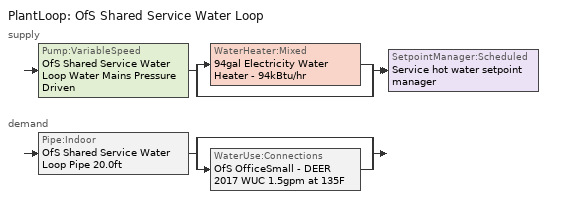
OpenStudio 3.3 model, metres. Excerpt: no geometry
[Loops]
PlantLoop 'OfS Shared Service Water Loop'
 supply: Pump:VariableSpeed 'OfS Shared Service Water Loop Water Mains Pressure Driven' > split
  | WaterHeater:Mixed '94gal Electricity Water Heater - 94kBtu/hr'
  | bypass
  join > SetpointManager:Scheduled 'Service hot water setpoint manager'
 demand: Pipe:Indoor 'OfS Shared Service Water Loop Pipe 20.0ft' > split
  | bypass
  | WaterUse:Connections 'OfS OfficeSmall - DEER 2017 WUC 1.5gpm at 135F'
[Construction]
Uninsulated copper pipe 0.75in type L: Copper pipe 0.75in type L
[Material]
Copper pipe 0.75in type L: Roughness=Smooth; Thickness {m}=0.001143; Conductivity {W/m-K}=386; Density {kg/m3}=8906.27; Specific Heat {J/kg-K}=385.1856; Thermal Absorptance=0.9; Solar Absorptance=0.7; Visible Absorptance=0.7
[Sizing:Zone] Zone Cooling Design Supply Air Temperature Input Method=SupplyAirTemperature; Zone Cooling Design Supply Air Temperature {C}=12.7778; Zone Cooling Design Supply Air Temperature Difference {deltaC}=11.11; Zone Heating Design Supply Air Temperature Input Method=SupplyAirTemperature; Zone Heating Design Supply Air Temperature {C}=40; Zone Heating Design Supply Air Temperature Difference {deltaC}=11.11; Zone Cooling Design Supply Air Humidity Ratio {kg-H2O/kg-air}=0.0085; Zone Heating Design Supply Air Humidity Ratio {kg-H2O/kg-air}=0.008; Cooling Design Air Flow Method=DesignDay; Heating Design Air Flow Method=DesignDay; Account for Dedicated Outdoor Air System=No; Dedicated Outdoor Air System Control Strategy=NeutralSupplyAir; Dedicated Outdoor Air Low Setpoint Temperature for Design {C}=autosize; Dedicated Outdoor Air High Setpoint Temperature for Design {C}=autosize
Zone OfS Hall A end_a - Story Ground; Zone OfS Hall B end_a - Story Ground; Zone OfS Hall C end_a - Story Ground; Zone OfS Hall A  - Story Ground; Zone OfS Hall B  - Story Ground; Zone OfS Hall C  - Story Ground; Zone OfS OfficeSmall A  - Story Ground; Zone OfS OfficeSmall B  - Story Ground; Zone OfS OfficeSmall C  - Story Ground; Zone OfS OfficeSmall A end_b - Story Ground; Zone OfS OfficeSmall B end_b - Story Ground; Zone OfS OfficeSmall C end_b - Story Ground; Zone OfS OfficeSmall A end_a - Story Top; Zone OfS OfficeSmall B end_a - Story Top; Zone OfS OfficeSmall C end_a - Story Top; Zone OfS OfficeSmall A  - Story Top; Zone OfS OfficeSmall B  - Story Top; Zone OfS OfficeSmall C  - Story Top; Zone OfS OfficeSmall A end_b - Story Top; Zone OfS OfficeSmall B end_b - Story Top; Zone OfS OfficeSmall C end_b - Story Top
[Zone equipment]
Zone OfS Hall A end_a - Story Ground: Zone OfS Hall A end_a - Story Ground VRF Terminal Unit
Zone OfS Hall B end_a - Story Ground: Zone OfS Hall B end_a - Story Ground VRF Terminal Unit
Zone OfS Hall C end_a - Story Ground: Zone OfS Hall C end_a - Story Ground VRF Terminal Unit
Zone OfS Hall A  - Story Ground: Zone OfS Hall A  - Story Ground VRF Terminal Unit
Zone OfS Hall B  - Story Ground: Zone OfS Hall B  - Story Ground VRF Terminal Unit
Zone OfS Hall C  - Story Ground: Zone OfS Hall C  - Story Ground VRF Terminal Unit
Zone OfS OfficeSmall A  - Story Ground: Zone OfS OfficeSmall A  - Story Ground VRF Terminal Unit
Zone OfS OfficeSmall B  - Story Ground: Zone OfS OfficeSmall B  - Story Ground VRF Terminal Unit
Zone OfS OfficeSmall C  - Story Ground: Zone OfS OfficeSmall C  - Story Ground VRF Terminal Unit
Zone OfS OfficeSmall A end_b - Story Ground: Zone OfS OfficeSmall A end_b - Story Ground VRF Terminal Unit
Zone OfS OfficeSmall B end_b - Story Ground: Zone OfS OfficeSmall B end_b - Story Ground VRF Terminal Unit
Zone OfS OfficeSmall C end_b - Story Ground: Zone OfS OfficeSmall C end_b - Story Ground VRF Terminal Unit
Zone OfS OfficeSmall A end_a - Story Top: Zone OfS OfficeSmall A end_a - Story Top VRF Terminal Unit
Zone OfS OfficeSmall B end_a - Story Top: Zone OfS OfficeSmall B end_a - Story Top VRF Terminal Unit
Zone OfS OfficeSmall C end_a - Story Top: Zone OfS OfficeSmall C end_a - Story Top VRF Terminal Unit
Zone OfS OfficeSmall A  - Story Top: Zone OfS OfficeSmall A  - Story Top VRF Terminal Unit
Zone OfS OfficeSmall B  - Story Top: Zone OfS OfficeSmall B  - Story Top VRF Terminal Unit
Zone OfS OfficeSmall C  - Story Top: Zone OfS OfficeSmall C  - Story Top VRF Terminal Unit
Zone OfS OfficeSmall A end_b - Story Top: Zone OfS OfficeSmall A end_b - Story Top VRF Terminal Unit
Zone OfS OfficeSmall B end_b - Story Top: Zone OfS OfficeSmall B end_b - Story Top VRF Terminal Unit
Zone OfS OfficeSmall C end_b - Story Top: Zone OfS OfficeSmall C end_b - Story Top VRF Terminal Unit
[WaterUse:Connections]
OfS OfficeSmall - DEER 2017 WUC 1.5gpm at 135F: Drain Water Heat Exchanger Type=None; Drain Water Heat Exchanger Destination=Plant; Water Use Equipment Name 1=OfS OfficeSmall - DEER 2017 Service Water Use 1.5gpm at 135F
[WaterUse:Equipment:Definition]
OfS OfficeSmall - DEER 2017 Service Water Use Def 1.5gpm: Peak Flow Rate {m3/s}=9.46077e-05; Target Temperature Schedule=Mixed Water At Faucet Temp - 135F; Sensible Fraction Schedule=Fraction Sensible - 0.2; Latent Fraction Schedule=Fraction Latent - 0.05
[WaterUse:Equipment]
OfS OfficeSmall - DEER 2017 Service Water Use 1.5gpm at 135F: Water Use Equipment Definition=OfS OfficeSmall - DEER 2017 Service Water Use Def 1.5gpm; Flow Rate Fraction Schedule=D_OfS_All_DHW_DHW_Yr
[PlantLoop]
OfS Shared Service Water Loop: Glycol Concentration=0; Maximum Loop Temperature {C}=60; Minimum Loop Temperature {C}=10; Plant Loop Volume {m3}=Autocalculate; Load Distribution Scheme=Optimal
[Sizing:Plant]
OfS Shared Service Water Loop: Loop Type=Heating; Design Loop Exit Temperature {C}=60; Loop Design Temperature Difference {deltaC}=5; Sizing Option=NonCoincident; Zone Timesteps in Averaging Window=1; Coincident Sizing Factor Mode=None
[SetpointManager:Scheduled]
Service hot water setpoint manager: Control Variable=Temperature; Schedule=Service Water Loop Temp - 140F; Setpoint Node or NodeList=OfS Shared Service Water Loop Supply Outlet Node
[Pump:VariableSpeed]
OfS Shared Service Water Loop Water Mains Pressure Driven: Rated Pump Head {Pa}=0.001; Motor Efficiency=0.865; Coefficient 1 of the Part Load Performance Curve=0; Coefficient 2 of the Part Load Performance Curve=3.2485; Coefficient 3 of the Part Load Performance Curve=-4.7443; Coefficient 4 of the Part Load Performance Curve=2.5294; Pump Control Type=Intermittent; Skin Loss Radiative Fraction=0.5; Design Power Sizing Method=PowerPerFlowPerPressure; Design Electric Power per Unit Flow Rate {W/(m3/s)}=348701.1; Design Shaft Power per Unit Flow Rate per Unit Head {W-s/m3-Pa}=1.28205; Design Minimum Flow Rate Fraction=0
[WaterHeater:Mixed]
94gal Electricity Water Heater - 94kBtu/hr: Tank Volume {m3}=0.357617; Setpoint Temperature Schedule=Service Water Loop Temp - 140F; Deadband Temperature Difference {deltaC}=2; Maximum Temperature Limit {C}=60; Heater Control Type=Cycle; Heater Maximum Capacity {W}=27687.1; Heater Fuel Type=Electricity; Heater Thermal Efficiency=1; Off Cycle Parasitic Fuel Consumption Rate {W}=0; Off Cycle Parasitic Fuel Type=Electricity; Off Cycle Parasitic Heat Fraction to Tank=0.8; On Cycle Parasitic Fuel Consumption Rate {W}=0; On Cycle Parasitic Fuel Type=Electricity; Ambient Temperature Indicator=Schedule; Ambient Temperature Schedule=Water Heater Ambient Temp Schedule - 70.0f; Off Cycle Loss Coefficient to Ambient Temperature {W/K}=1.053; On Cycle Loss Coefficient to Ambient Temperature {W/K}=1.053; Use Side Effectiveness=1; Source Side Effectiveness=1; Use Side Design Flow Rate {m3/s}=autosize; Source Side Design Flow Rate {m3/s}=autosize; Indirect Water Heating Recovery Time {hr}=1.5; Source Side Flow Control Mode=IndirectHeatPrimarySetpoint
[WaterHeater:Sizing]
94gal Electricity Water Heater - 94kBtu/hr: Design Mode=PeakDraw; Time Storage Can Meet Peak Draw {hr}=0.538503; Time for Tank Recovery {hr}=0; Nominal Tank Volume for Autosizing Plant Connections {m3}=1
[Pipe:Indoor]
OfS Shared Service Water Loop Pipe 20.0ft: Construction=Uninsulated copper pipe 0.75in type L; Environment Type=Schedule; Ambient Temperature Schedule=OfS Shared Service Water Loop Piping Air Temp - 70F; Ambient Air Velocity Schedule=OfS Shared Service Water Loop Piping Air Velocity - 0.67mph; Pipe Inside Diameter {m}=0.019939; Pipe Length {m}=6.096
[AirConditioner:VariableRefrigerantFlow] Availability Schedule=Always On Discrete; Gross Rated Total Cooling Capacity {W}=autosize; Gross Rated Cooling COP {W/W}=4.287; Minimum Outdoor Temperature in Cooling Mode {C}=-15; Maximum Outdoor Temperature in Cooling Mode {C}=50; Gross Rated Heating Capacity {W}=autosize; Rated Heating Capacity Sizing Ratio {W/W}=1; Rated Heating COP {W/W}=4.147; Minimum Outdoor Temperature in Heating Mode {C}=-25; Maximum Outdoor Temperature in Heating Mode {C}=16.1; Heating Performance Curve Outdoor Temperature Type=WetBulbTemperature; Minimum Heat Pump Part-Load Ratio=0.25; Master Thermostat Priority Control Type=LoadPriority; Heat Pump Waste Heat Recovery=Yes; Equivalent Piping Length used for Piping Correction Factor in Cooling Mode {m}=30.48; Vertical Height used for Piping Correction Factor {m}=10.668; Piping Correction Factor for Height in Cooling Mode Coefficient {1/m}=-0.000386; Equivalent Piping Length used for Piping Correction Factor in Heating Mode {m}=30.48; Piping Correction Factor for Height in Heating Mode Coefficient {1/m}=0; Crankcase Heater Power per Compressor {W}=15; Number of Compressors=3; Ratio of Compressor Size to Total Compressor Capacity {W/W}=0.33; Maximum Outdoor Dry-bulb Temperature for Crankcase Heater {C}=7; Defrost Strategy=ReverseCycle; Defrost Control=OnDemand; Defrost Time Period Fraction=0.058333; Resistive Defrost Heater Capacity {W}=1e-07; Maximum Outdoor Dry-bulb Temperature for Defrost Operation {C}=7; Water Condenser Volume Flow Rate {m3/s}=autosize; Evaporative Condenser Effectiveness=0.9; Evaporative Condenser Air Flow Rate {m3/s}=autosize; Evaporative Condenser Pump Rated Power Consumption {W}=autosize; Basin Heater Capacity {W/K}=0; Basin Heater Setpoint Temperature {C}=2; Fuel Type=Electricity; Minimum Outdoor Temperature in Heat Recovery Mode {C}=-10; Maximum Outdoor Temperature in Heat Recovery Mode {C}=27.2; Initial Heat Recovery Cooling Capacity Fraction {W/W}=0.5; Heat Recovery Cooling Capacity Time Constant {hr}=0.083; Initial Heat Recovery Cooling Energy Fraction {W/W}=1; Heat Recovery Cooling Energy Time Constant {hr}=0; Initial Heat Recovery Heating Capacity Fraction {W/W}=0.5; Heat Recovery Heating Capacity Time Constant {hr}=0.083; Initial Heat Recovery Heating Energy Fraction {W/W}=0.5; Heat Recovery Heating Energy Time Constant {hr}=0
Name | Cooling Capacity Ratio Modifier Function of Low Temperature Curve | Cooling Capacity Ratio Boundary Curve | Cooling Capacity Ratio Modifier Function of High Temperature Curve | Cooling Energy Input Ratio Modifier Function of Low Temperature Curve | Cooling Energy Input Ratio Boundary Curve | Cooling Energy Input Ratio Modifier Function of High Temperature Curve | Cooling Energy Input Ratio Modifier Function of Low Part-Load Ratio Curve | Cooling Energy Input Ratio Modifier Function of High Part-Load Ratio Curve | Cooling Combination Ratio Correction Factor Curve | Cooling Part-Load Fraction Correlation Curve | Heating Capacity Ratio Modifier Function of Low Temperature Curve | Heating Capacity Ratio Boundary Curve | Heating Capacity Ratio Modifier Function of High Temperature Curve | Heating Energy Input Ratio Modifier Function of Low Temperature Curve | Heating Energy Input Ratio Boundary Curve | Heating Energy Input Ratio Modifier Function of High Temperature Curve | Heating Energy Input Ratio Modifier Function of Low Part-Load Ratio Curve | Heating Energy Input Ratio Modifier Function of High Part-Load Ratio Curve | Heating Combination Ratio Correction Factor Curve | Heating Part-Load Fraction Correlation Curve | Zone Name for Master Thermostat Location | Piping Correction Factor for Length in Cooling Mode Curve | Defrost Energy Input Ratio Modifier Function of Temperature Curve
12 Zone VRF System | vrf_cool_cap_f_of_low_temp | vrf_cool_cap_ratio_boundary | vrf_cool_cap_f_of_high_temp | vrf_cool_eir_f_of_low_temp | vrf_cool_eir_ratio_boundary | vrf_cool_eir_f_of_high_temp | vrf_cool_eir_f_of_low_temp 1 | vrf_cooling_eir_high_plr | vrf_cooling_comb_ratio | vrf_cooling_cplffplr | vrf_heat_cap_f_of_low_temp | vrf_heat_cap_ratio_boundary | vrf_heat_cap_f_of_high_temp | vrf_heat_eir_f_of_low_temp | vrf_heat_eir_boundary | vrf_heat_eir_f_of_high_temp | vrf_heating_eir_low_plr | vrf_heating_eir_hi_plr | vrf_heating_comb_ratio | vrf_heating_cplffplr | Zone OfS Hall A  - Story Ground | Air Conditioner Variable Refrigerant Flow 1 CoolingLengthCorrectionFactor | vrf_defrost_eir_f_of_temp
9 Zone VRF System | vrf_cool_cap_f_of_low_temp 1 | vrf_cool_cap_ratio_boundary 1 | vrf_cool_cap_f_of_high_temp 1 | vrf_cool_eir_f_of_low_temp 2 | vrf_cool_eir_ratio_boundary 1 | vrf_cool_eir_f_of_high_temp 1 | vrf_cool_eir_f_of_low_temp 3 | vrf_cooling_eir_high_plr 1 | vrf_cooling_comb_ratio 1 | vrf_cooling_cplffplr 1 | vrf_heat_cap_f_of_low_temp 1 | vrf_heat_cap_ratio_boundary 1 | vrf_heat_cap_f_of_high_temp 1 | vrf_heat_eir_f_of_low_temp 1 | vrf_heat_eir_boundary 1 | vrf_heat_eir_f_of_high_temp 1 | vrf_heating_eir_low_plr 1 | vrf_heating_eir_hi_plr 1 | vrf_heating_comb_ratio 1 | vrf_heating_cplffplr 1 | Zone OfS OfficeSmall A  - Story Top | Air Conditioner Variable Refrigerant Flow 1 CoolingLengthCorrectionFactor 1 | vrf_defrost_eir_f_of_temp 1
[ZoneHVAC:TerminalUnit:VariableRefrigerantFlow] Terminal Unit Availability schedule=Always On Discrete; Supply Air Flow Rate During Cooling Operation {m3/s}=autosize; Supply Air Flow Rate When No Cooling is Needed {m3/s}=autosize; Supply Air Flow Rate During Heating Operation {m3/s}=autosize; Supply Air Flow Rate When No Heating is Needed {m3/s}=autosize; Outdoor Air Flow Rate During Cooling Operation {m3/s}=autosize; Outdoor Air Flow Rate During Heating Operation {m3/s}=autosize; Outdoor Air Flow Rate When No Cooling or Heating is Needed {m3/s}=autosize; Supply Air Fan Operating Mode Schedule=Always Off Discrete; Supply Air Fan Placement=DrawThrough; Zone Terminal Unit On Parasitic Electric Energy Use {W}=30; Zone Terminal Unit Off Parasitic Electric Energy Use {W}=20; Rated Total Heating Capacity Sizing Ratio {W/W}=1; Maximum Supply Air Temperature from Supplemental Heater {C}=Autosize; Maximum Outdoor Dry-Bulb Temperature for Supplemental Heater Operation {C}=21
Name | Supply Air Fan | Cooling Coil | Heating Coil
Zone OfS Hall A  - Story Ground VRF Terminal Unit | Zone OfS Hall A  - Story Ground VRF Unit Cycling Fan | Zone HVAC Terminal Unit Variable Refrigerant Flow 1 Cooling Coil | Zone HVAC Terminal Unit Variable Refrigerant Flow 1 Heating Coil
Zone OfS Hall A end_a - Story Ground VRF Terminal Unit | Zone OfS Hall A end_a - Story Ground VRF Unit Cycling Fan | Zone HVAC Terminal Unit Variable Refrigerant Flow 1 Cooling Coil 1 | Zone HVAC Terminal Unit Variable Refrigerant Flow 1 Heating Coil 1
Zone OfS Hall B  - Story Ground VRF Terminal Unit | Zone OfS Hall B  - Story Ground VRF Unit Cycling Fan | Zone HVAC Terminal Unit Variable Refrigerant Flow 1 Cooling Coil 2 | Zone HVAC Terminal Unit Variable Refrigerant Flow 1 Heating Coil 2
Zone OfS Hall B end_a - Story Ground VRF Terminal Unit | Zone OfS Hall B end_a - Story Ground VRF Unit Cycling Fan | Zone HVAC Terminal Unit Variable Refrigerant Flow 1 Cooling Coil 3 | Zone HVAC Terminal Unit Variable Refrigerant Flow 1 Heating Coil 3
Zone OfS Hall C  - Story Ground VRF Terminal Unit | Zone OfS Hall C  - Story Ground VRF Unit Cycling Fan | Zone HVAC Terminal Unit Variable Refrigerant Flow 1 Cooling Coil 4 | Zone HVAC Terminal Unit Variable Refrigerant Flow 1 Heating Coil 4
Zone OfS Hall C end_a - Story Ground VRF Terminal Unit | Zone OfS Hall C end_a - Story Ground VRF Unit Cycling Fan | Zone HVAC Terminal Unit Variable Refrigerant Flow 1 Cooling Coil 5 | Zone HVAC Terminal Unit Variable Refrigerant Flow 1 Heating Coil 5
Zone OfS OfficeSmall A  - Story Ground VRF Terminal Unit | Zone OfS OfficeSmall A  - Story Ground VRF Unit Cycling Fan | Zone HVAC Terminal Unit Variable Refrigerant Flow 1 Cooling Coil 6 | Zone HVAC Terminal Unit Variable Refrigerant Flow 1 Heating Coil 6
Zone OfS OfficeSmall A end_b - Story Ground VRF Terminal Unit | Zone OfS OfficeSmall A end_b - Story Ground VRF Unit Cycling Fan | Zone HVAC Terminal Unit Variable Refrigerant Flow 1 Cooling Coil 7 | Zone HVAC Terminal Unit Variable Refrigerant Flow 1 Heating Coil 7
Zone OfS OfficeSmall B  - Story Ground VRF Terminal Unit | Zone OfS OfficeSmall B  - Story Ground VRF Unit Cycling Fan | Zone HVAC Terminal Unit Variable Refrigerant Flow 1 Cooling Coil 8 | Zone HVAC Terminal Unit Variable Refrigerant Flow 1 Heating Coil 8
Zone OfS OfficeSmall B end_b - Story Ground VRF Terminal Unit | Zone OfS OfficeSmall B end_b - Story Ground VRF Unit Cycling Fan | Zone HVAC Terminal Unit Variable Refrigerant Flow 1 Cooling Coil 9 | Zone HVAC Terminal Unit Variable Refrigerant Flow 1 Heating Coil 9
Zone OfS OfficeSmall C  - Story Ground VRF Terminal Unit | Zone OfS OfficeSmall C  - Story Ground VRF Unit Cycling Fan | Zone HVAC Terminal Unit Variable Refrigerant Flow 1 Cooling Coil 10 | Zone HVAC Terminal Unit Variable Refrigerant Flow 1 Heating Coil 10
Zone OfS OfficeSmall C end_b - Story Ground VRF Terminal Unit | Zone OfS OfficeSmall C end_b - Story Ground VRF Unit Cycling Fan | Zone HVAC Terminal Unit Variable Refrigerant Flow 1 Cooling Coil 11 | Zone HVAC Terminal Unit Variable Refrigerant Flow 1 Heating Coil 11
Zone OfS OfficeSmall A  - Story Top VRF Terminal Unit | Zone OfS OfficeSmall A  - Story Top VRF Unit Cycling Fan | Zone HVAC Terminal Unit Variable Refrigerant Flow 1 Cooling Coil 12 | Zone HVAC Terminal Unit Variable Refrigerant Flow 1 Heating Coil 12
Zone OfS OfficeSmall A end_a - Story Top VRF Terminal Unit | Zone OfS OfficeSmall A end_a - Story Top VRF Unit Cycling Fan | Zone HVAC Terminal Unit Variable Refrigerant Flow 1 Cooling Coil 13 | Zone HVAC Terminal Unit Variable Refrigerant Flow 1 Heating Coil 13
Zone OfS OfficeSmall A end_b - Story Top VRF Terminal Unit | Zone OfS OfficeSmall A end_b - Story Top VRF Unit Cycling Fan | Zone HVAC Terminal Unit Variable Refrigerant Flow 1 Cooling Coil 14 | Zone HVAC Terminal Unit Variable Refrigerant Flow 1 Heating Coil 14
Zone OfS OfficeSmall B  - Story Top VRF Terminal Unit | Zone OfS OfficeSmall B  - Story Top VRF Unit Cycling Fan | Zone HVAC Terminal Unit Variable Refrigerant Flow 1 Cooling Coil 15 | Zone HVAC Terminal Unit Variable Refrigerant Flow 1 Heating Coil 15
Zone OfS OfficeSmall B end_a - Story Top VRF Terminal Unit | Zone OfS OfficeSmall B end_a - Story Top VRF Unit Cycling Fan | Zone HVAC Terminal Unit Variable Refrigerant Flow 1 Cooling Coil 16 | Zone HVAC Terminal Unit Variable Refrigerant Flow 1 Heating Coil 16
Zone OfS OfficeSmall B end_b - Story Top VRF Terminal Unit | Zone OfS OfficeSmall B end_b - Story Top VRF Unit Cycling Fan | Zone HVAC Terminal Unit Variable Refrigerant Flow 1 Cooling Coil 17 | Zone HVAC Terminal Unit Variable Refrigerant Flow 1 Heating Coil 17
Zone OfS OfficeSmall C  - Story Top VRF Terminal Unit | Zone OfS OfficeSmall C  - Story Top VRF Unit Cycling Fan | Zone HVAC Terminal Unit Variable Refrigerant Flow 1 Cooling Coil 18 | Zone HVAC Terminal Unit Variable Refrigerant Flow 1 Heating Coil 18
Zone OfS OfficeSmall C end_a - Story Top VRF Terminal Unit | Zone OfS OfficeSmall C end_a - Story Top VRF Unit Cycling Fan | Zone HVAC Terminal Unit Variable Refrigerant Flow 1 Cooling Coil 19 | Zone HVAC Terminal Unit Variable Refrigerant Flow 1 Heating Coil 19
Zone OfS OfficeSmall C end_b - Story Top VRF Terminal Unit | Zone OfS OfficeSmall C end_b - Story Top VRF Unit Cycling Fan | Zone HVAC Terminal Unit Variable Refrigerant Flow 1 Cooling Coil 20 | Zone HVAC Terminal Unit Variable Refrigerant Flow 1 Heating Coil 20
[Coil:Cooling:DX:VariableRefrigerantFlow] Availability Schedule=Always On Discrete; Rated Total Cooling Capacity {W}=autosize; Rated Sensible Heat Ratio=autosize; Rated Air Flow Rate {m3/s}=autosize
Name | Cooling Capacity Ratio Modifier Function of Temperature Curve | Cooling Capacity Modifier Curve Function of Flow Fraction
Zone HVAC Terminal Unit Variable Refrigerant Flow 1 Cooling Coil | VRFTUCoolCapFT | VRFACCoolCapFFF
Zone HVAC Terminal Unit Variable Refrigerant Flow 1 Cooling Coil 1 | VRFTUCoolCapFT 1 | VRFACCoolCapFFF 1
Zone HVAC Terminal Unit Variable Refrigerant Flow 1 Cooling Coil 2 | VRFTUCoolCapFT 2 | VRFACCoolCapFFF 2
Zone HVAC Terminal Unit Variable Refrigerant Flow 1 Cooling Coil 3 | VRFTUCoolCapFT 3 | VRFACCoolCapFFF 3
Zone HVAC Terminal Unit Variable Refrigerant Flow 1 Cooling Coil 4 | VRFTUCoolCapFT 4 | VRFACCoolCapFFF 4
Zone HVAC Terminal Unit Variable Refrigerant Flow 1 Cooling Coil 5 | VRFTUCoolCapFT 5 | VRFACCoolCapFFF 5
Zone HVAC Terminal Unit Variable Refrigerant Flow 1 Cooling Coil 6 | VRFTUCoolCapFT 6 | VRFACCoolCapFFF 6
Zone HVAC Terminal Unit Variable Refrigerant Flow 1 Cooling Coil 7 | VRFTUCoolCapFT 7 | VRFACCoolCapFFF 7
Zone HVAC Terminal Unit Variable Refrigerant Flow 1 Cooling Coil 8 | VRFTUCoolCapFT 8 | VRFACCoolCapFFF 8
Zone HVAC Terminal Unit Variable Refrigerant Flow 1 Cooling Coil 9 | VRFTUCoolCapFT 9 | VRFACCoolCapFFF 9
Zone HVAC Terminal Unit Variable Refrigerant Flow 1 Cooling Coil 10 | VRFTUCoolCapFT 10 | VRFACCoolCapFFF 10
Zone HVAC Terminal Unit Variable Refrigerant Flow 1 Cooling Coil 11 | VRFTUCoolCapFT 11 | VRFACCoolCapFFF 11
Zone HVAC Terminal Unit Variable Refrigerant Flow 1 Cooling Coil 12 | VRFTUCoolCapFT 12 | VRFACCoolCapFFF 12
Zone HVAC Terminal Unit Variable Refrigerant Flow 1 Cooling Coil 13 | VRFTUCoolCapFT 13 | VRFACCoolCapFFF 13
Zone HVAC Terminal Unit Variable Refrigerant Flow 1 Cooling Coil 14 | VRFTUCoolCapFT 14 | VRFACCoolCapFFF 14
Zone HVAC Terminal Unit Variable Refrigerant Flow 1 Cooling Coil 15 | VRFTUCoolCapFT 15 | VRFACCoolCapFFF 15
Zone HVAC Terminal Unit Variable Refrigerant Flow 1 Cooling Coil 16 | VRFTUCoolCapFT 16 | VRFACCoolCapFFF 16
Zone HVAC Terminal Unit Variable Refrigerant Flow 1 Cooling Coil 17 | VRFTUCoolCapFT 17 | VRFACCoolCapFFF 17
Zone HVAC Terminal Unit Variable Refrigerant Flow 1 Cooling Coil 18 | VRFTUCoolCapFT 18 | VRFACCoolCapFFF 18
Zone HVAC Terminal Unit Variable Refrigerant Flow 1 Cooling Coil 19 | VRFTUCoolCapFT 19 | VRFACCoolCapFFF 19
Zone HVAC Terminal Unit Variable Refrigerant Flow 1 Cooling Coil 20 | VRFTUCoolCapFT 20 | VRFACCoolCapFFF 20
[Coil:Heating:DX:VariableRefrigerantFlow] Availability Schedule=Always On Discrete; Rated Total Heating Capacity {W}=autosize; Rated Air Flow Rate {m3/s}=autosize
Name | Heating Capacity Ratio Modifier Function of Temperature Curve | Heating Capacity Modifier Function of Flow Fraction Curve
Zone HVAC Terminal Unit Variable Refrigerant Flow 1 Heating Coil | Coil Heating DX Variable Refrigerant Flow 1 VRFTUHeatCAPFT | Coil Heating DX Variable Refrigerant Flow 1 VRFACCoolCapFFF
Zone HVAC Terminal Unit Variable Refrigerant Flow 1 Heating Coil 1 | Coil Heating DX Variable Refrigerant Flow 1 VRFTUHeatCAPFT 1 | Coil Heating DX Variable Refrigerant Flow 1 VRFACCoolCapFFF 1
Zone HVAC Terminal Unit Variable Refrigerant Flow 1 Heating Coil 2 | Coil Heating DX Variable Refrigerant Flow 1 VRFTUHeatCAPFT 2 | Coil Heating DX Variable Refrigerant Flow 1 VRFACCoolCapFFF 2
Zone HVAC Terminal Unit Variable Refrigerant Flow 1 Heating Coil 3 | Coil Heating DX Variable Refrigerant Flow 1 VRFTUHeatCAPFT 3 | Coil Heating DX Variable Refrigerant Flow 1 VRFACCoolCapFFF 3
Zone HVAC Terminal Unit Variable Refrigerant Flow 1 Heating Coil 4 | Coil Heating DX Variable Refrigerant Flow 1 VRFTUHeatCAPFT 4 | Coil Heating DX Variable Refrigerant Flow 1 VRFACCoolCapFFF 4
Zone HVAC Terminal Unit Variable Refrigerant Flow 1 Heating Coil 5 | Coil Heating DX Variable Refrigerant Flow 1 VRFTUHeatCAPFT 5 | Coil Heating DX Variable Refrigerant Flow 1 VRFACCoolCapFFF 5
Zone HVAC Terminal Unit Variable Refrigerant Flow 1 Heating Coil 6 | Coil Heating DX Variable Refrigerant Flow 1 VRFTUHeatCAPFT 6 | Coil Heating DX Variable Refrigerant Flow 1 VRFACCoolCapFFF 6
Zone HVAC Terminal Unit Variable Refrigerant Flow 1 Heating Coil 7 | Coil Heating DX Variable Refrigerant Flow 1 VRFTUHeatCAPFT 7 | Coil Heating DX Variable Refrigerant Flow 1 VRFACCoolCapFFF 7
Zone HVAC Terminal Unit Variable Refrigerant Flow 1 Heating Coil 8 | Coil Heating DX Variable Refrigerant Flow 1 VRFTUHeatCAPFT 8 | Coil Heating DX Variable Refrigerant Flow 1 VRFACCoolCapFFF 8
Zone HVAC Terminal Unit Variable Refrigerant Flow 1 Heating Coil 9 | Coil Heating DX Variable Refrigerant Flow 1 VRFTUHeatCAPFT 9 | Coil Heating DX Variable Refrigerant Flow 1 VRFACCoolCapFFF 9
Zone HVAC Terminal Unit Variable Refrigerant Flow 1 Heating Coil 10 | Coil Heating DX Variable Refrigerant Flow 1 VRFTUHeatCAPFT 10 | Coil Heating DX Variable Refrigerant Flow 1 VRFACCoolCapFFF 10
Zone HVAC Terminal Unit Variable Refrigerant Flow 1 Heating Coil 11 | Coil Heating DX Variable Refrigerant Flow 1 VRFTUHeatCAPFT 11 | Coil Heating DX Variable Refrigerant Flow 1 VRFACCoolCapFFF 11
Zone HVAC Terminal Unit Variable Refrigerant Flow 1 Heating Coil 12 | Coil Heating DX Variable Refrigerant Flow 1 VRFTUHeatCAPFT 12 | Coil Heating DX Variable Refrigerant Flow 1 VRFACCoolCapFFF 12
Zone HVAC Terminal Unit Variable Refrigerant Flow 1 Heating Coil 13 | Coil Heating DX Variable Refrigerant Flow 1 VRFTUHeatCAPFT 13 | Coil Heating DX Variable Refrigerant Flow 1 VRFACCoolCapFFF 13
Zone HVAC Terminal Unit Variable Refrigerant Flow 1 Heating Coil 14 | Coil Heating DX Variable Refrigerant Flow 1 VRFTUHeatCAPFT 14 | Coil Heating DX Variable Refrigerant Flow 1 VRFACCoolCapFFF 14
Zone HVAC Terminal Unit Variable Refrigerant Flow 1 Heating Coil 15 | Coil Heating DX Variable Refrigerant Flow 1 VRFTUHeatCAPFT 15 | Coil Heating DX Variable Refrigerant Flow 1 VRFACCoolCapFFF 15
Zone HVAC Terminal Unit Variable Refrigerant Flow 1 Heating Coil 16 | Coil Heating DX Variable Refrigerant Flow 1 VRFTUHeatCAPFT 16 | Coil Heating DX Variable Refrigerant Flow 1 VRFACCoolCapFFF 16
Zone HVAC Terminal Unit Variable Refrigerant Flow 1 Heating Coil 17 | Coil Heating DX Variable Refrigerant Flow 1 VRFTUHeatCAPFT 17 | Coil Heating DX Variable Refrigerant Flow 1 VRFACCoolCapFFF 17
Zone HVAC Terminal Unit Variable Refrigerant Flow 1 Heating Coil 18 | Coil Heating DX Variable Refrigerant Flow 1 VRFTUHeatCAPFT 18 | Coil Heating DX Variable Refrigerant Flow 1 VRFACCoolCapFFF 18
Zone HVAC Terminal Unit Variable Refrigerant Flow 1 Heating Coil 19 | Coil Heating DX Variable Refrigerant Flow 1 VRFTUHeatCAPFT 19 | Coil Heating DX Variable Refrigerant Flow 1 VRFACCoolCapFFF 19
Zone HVAC Terminal Unit Variable Refrigerant Flow 1 Heating Coil 20 | Coil Heating DX Variable Refrigerant Flow 1 VRFTUHeatCAPFT 20 | Coil Heating DX Variable Refrigerant Flow 1 VRFACCoolCapFFF 20
[Fan:OnOff] Availability Schedule=Always On Discrete; Fan Total Efficiency=0.47025; Pressure Rise {Pa}=300; Maximum Flow Rate {m3/s}=autosize; Motor Efficiency=0.855; Motor In Airstream Fraction=1
Name | Fan Power Ratio Function of Speed Ratio Curve | Fan Efficiency Ratio Function of Speed Ratio Curve
Zone OfS Hall A  - Story Ground VRF Unit Cycling Fan | Fan On Off Power Curve | Fan On Off Efficiency Curve
Zone OfS Hall A end_a - Story Ground VRF Unit Cycling Fan | Fan On Off Power Curve 1 | Fan On Off Efficiency Curve 1
Zone OfS Hall B  - Story Ground VRF Unit Cycling Fan | Fan On Off Power Curve 2 | Fan On Off Efficiency Curve 2
Zone OfS Hall B end_a - Story Ground VRF Unit Cycling Fan | Fan On Off Power Curve 3 | Fan On Off Efficiency Curve 3
Zone OfS Hall C  - Story Ground VRF Unit Cycling Fan | Fan On Off Power Curve 4 | Fan On Off Efficiency Curve 4
Zone OfS Hall C end_a - Story Ground VRF Unit Cycling Fan | Fan On Off Power Curve 5 | Fan On Off Efficiency Curve 5
Zone OfS OfficeSmall A  - Story Ground VRF Unit Cycling Fan | Fan On Off Power Curve 6 | Fan On Off Efficiency Curve 6
Zone OfS OfficeSmall A end_b - Story Ground VRF Unit Cycling Fan | Fan On Off Power Curve 7 | Fan On Off Efficiency Curve 7
Zone OfS OfficeSmall B  - Story Ground VRF Unit Cycling Fan | Fan On Off Power Curve 8 | Fan On Off Efficiency Curve 8
Zone OfS OfficeSmall B end_b - Story Ground VRF Unit Cycling Fan | Fan On Off Power Curve 9 | Fan On Off Efficiency Curve 9
Zone OfS OfficeSmall C  - Story Ground VRF Unit Cycling Fan | Fan On Off Power Curve 10 | Fan On Off Efficiency Curve 10
Zone OfS OfficeSmall C end_b - Story Ground VRF Unit Cycling Fan | Fan On Off Power Curve 11 | Fan On Off Efficiency Curve 11
Zone OfS OfficeSmall A  - Story Top VRF Unit Cycling Fan | Fan On Off Power Curve 12 | Fan On Off Efficiency Curve 12
Zone OfS OfficeSmall A end_a - Story Top VRF Unit Cycling Fan | Fan On Off Power Curve 13 | Fan On Off Efficiency Curve 13
Zone OfS OfficeSmall A end_b - Story Top VRF Unit Cycling Fan | Fan On Off Power Curve 14 | Fan On Off Efficiency Curve 14
Zone OfS OfficeSmall B  - Story Top VRF Unit Cycling Fan | Fan On Off Power Curve 15 | Fan On Off Efficiency Curve 15
Zone OfS OfficeSmall B end_a - Story Top VRF Unit Cycling Fan | Fan On Off Power Curve 16 | Fan On Off Efficiency Curve 16
Zone OfS OfficeSmall B end_b - Story Top VRF Unit Cycling Fan | Fan On Off Power Curve 17 | Fan On Off Efficiency Curve 17
Zone OfS OfficeSmall C  - Story Top VRF Unit Cycling Fan | Fan On Off Power Curve 18 | Fan On Off Efficiency Curve 18
Zone OfS OfficeSmall C end_a - Story Top VRF Unit Cycling Fan | Fan On Off Power Curve 19 | Fan On Off Efficiency Curve 19
Zone OfS OfficeSmall C end_b - Story Top VRF Unit Cycling Fan | Fan On Off Power Curve 20 | Fan On Off Efficiency Curve 20
[Generator:PVWatts]
Solar PV System: DC System Capacity {W}=100000; Module Type=Premium; Array Type=FixedRoofMounted; System Losses=0.1; Tilt Angle {deg}=30.4657; Azimuth Angle {deg}=180
[ElectricLoadCenter:Inverter:PVWatts]
Solar PV System Inverter: DC to AC Size Ratio=1.1; Inverter Efficiency=0.96
[ElectricLoadCenter:Storage:Simple]
Battery Storage: Availability Schedule=Always On Discrete; Nominal Energetic Efficiency for Charging=0.948683; Nominal Discharging Energetic Efficiency=0.948683; Maximum Storage Capacity {J}=504000000; Maximum Power for Discharging {W}=50000; Maximum Power for Charging {W}=50000
[ElectricLoadCenter:Storage:Converter]
Battery Storage Converter: Power Conversion Efficiency Method=SimpleFixed; Simple Fixed Efficiency=1
[ElectricLoadCenter:Distribution]
PV Battery Load Center: Generator Operation Scheme Type=Baseload; Electrical Buss Type=DirectCurrentWithInverterDCStorage; Inverter=Solar PV System Inverter; Electrical Storage Object=Battery Storage; Storage Operation Scheme=FacilityDemandLeveling; Storage Converter Object=Battery Storage Converter; Design Storage Control Charge Power {W}=50000; Storage Charge Power Fraction Schedule=Always On Discrete; Design Storage Control Discharge Power {W}=50000; Storage Discharge Power Fraction Schedule=Always On Discrete; Storage Control Utility Demand Target {W}=100000; Storage Control Utility Demand Target Fraction Schedule=Always On Discrete
[Schedule:Ruleset]
D_OfS_All_DHW_DHW_Yr: Default Day Schedule=D_OfS_All_DHW_DHW_Yr Default; Summer Design Day Schedule=D_OfS_All_DHW_DHW_Yr Summer Design Day; Winter Design Day Schedule=D_OfS_All_DHW_DHW_Yr Winter Design Day
Fraction Sensible - 0.2: Default Day Schedule=Fraction Sensible - 0.2 Default
Fraction Latent - 0.05: Default Day Schedule=Fraction Latent - 0.05 Default
Mixed Water At Faucet Temp - 135F: Default Day Schedule=Mixed Water At Faucet Temp - 135F Default
Service Water Loop Temp - 140F: Default Day Schedule=Service Water Loop Temp - 140F Default
Water Heater Ambient Temp Schedule - 70.0f: Default Day Schedule=Water Heater Ambient Temp Schedule - 70.0f Default
OfS Shared Service Water Loop Piping Air Temp - 70F: Default Day Schedule=OfS Shared Service Water Loop Piping Air Temp - 70F Default
OfS Shared Service Water Loop Piping Air Velocity - 0.67mph: Default Day Schedule=OfS Shared Service Water Loop Piping Air Velocity - 0.67mph Default
[Schedule:Day]
D_OfS_All_DHW_DHW_Yr Default: Yes, 5, 30, 0, 5, 40, 0.05, 5, 50, 0.1, 6, 0, 0.15, 6, 10, 0.2, 6, 20, 0.25, 6, 30, 0.3, 6, 40, 0.416667, 6, 50, 0.533333, 7, 0, 0.65, 7, 10, 0.766667, 7, 20, 0.883333, 7, 30, 1, 9, 30, 1, 9, 39, 0.966667, 9, 49, 0.933333, 9, 59, 0.9, 10, 9, 0.866667, 10, 19, 0.833333, 10, 29, 0.8, 10, 30, 0.8, 10, 39, 0.733333, 10, 49, 0.666667, 10, 59, 0.6, 11, 9, 0.533333, 11, 19, 0.466667, 11, 29, 0.4, 11, 30, 0.4, 11, 39, 0.466667, 11, 49, 0.533333, 11, 59, 0.6, 12, 9, 0.666667, 12, 19, 0.733333, 12, 29, 0.8, 12, 30, 0.8, 12, 39, 0.833333, 12, 49, 0.866667, 12, 59, 0.9, 13, 9, 0.933333, 13, 19, 0.966667, 13, 29, 1, 13, 30, 1, 15, 30, 1, 15, 39, 0.85, 15, 49, 0.7, 15, 59, 0.55, 16, 9, 0.4, 16, 19, 0.25, 16, 30, 0.1, 16, 40, 0.0833333, 16, 50, 0.0666667, 17, 0, 0.05, 17, 10, 0.0333333, 17, 20, 0.0166667, 17, 30, 0, 24, 0, 0
D_OfS_All_DHW_DHW_Yr Sat Day: Yes, 5, 30, 0, 5, 40, 0.015, 5, 50, 0.03, 6, 0, 0.045, 6, 10, 0.06, 6, 20, 0.075, 6, 30, 0.09, 6, 40, 0.108333, 6, 50, 0.126667, 7, 0, 0.145, 7, 10, 0.163333, 7, 20, 0.181667, 7, 30, 0.2, 10, 30, 0.2, 10, 39, 0.183333, 10, 49, 0.166667, 10, 59, 0.15, 11, 9, 0.133333, 11, 19, 0.116667, 11, 29, 0.1, 11, 30, 0.1, 11, 39, 0.116667, 11, 49, 0.133333, 11, 59, 0.15, 12, 9, 0.166667, 12, 19, 0.183333, 12, 29, 0.2, 12, 30, 0.2, 14, 0, 0.2, 14, 9, 0.191667, 14, 19, 0.183333, 14, 29, 0.175, 14, 39, 0.166667, 14, 49, 0.158333, 14, 59, 0.15, 15, 9, 0.141667, 15, 19, 0.133333, 15, 29, 0.125, 15, 39, 0.116667, 15, 49, 0.108333, 15, 59, 0.1, 16, 9, 0.0916667, 16, 19, 0.0833333, 16, 29, 0.075, 16, 39, 0.0666667, 16, 49, 0.0583333, 17, 0, 0.05, 17, 10, 0.0416667, 17, 20, 0.0333333, 17, 30, 0.025, 17, 40, 0.0166667, 17, 50, 0.00833333, 18, 0, 0, 24, 0, 0
D_OfS_All_DHW_DHW_Yr Summer Design Day; D_OfS_All_DHW_DHW_Yr Winter Design Day: 7, 0, 0, 8, 0, 0.3, 11, 0, 1, 12, 0, 0.8, 13, 0, 0.4, 14, 0, 0.8, 17, 0, 1, 18, 0, 0.1, 24, 0, 0
D_OfS_All_DHW_DHW_Yr Sun Day: Yes, 10, 0, 0, 24, 0, 0
Fraction Sensible - 0.2 Default: 24, 0, 0.2
Fraction Latent - 0.05 Default: 24, 0, 0.05
Mixed Water At Faucet Temp - 135F Default: 24, 0, 57.2222
Service Water Loop Temp - 140F Default: 24, 0, 60
Water Heater Ambient Temp Schedule - 70.0f Default; OfS Shared Service Water Loop Piping Air Temp - 70F Default: 24, 0, 21.1111
OfS Shared Service Water Loop Piping Air Velocity - 0.67mph Default: 24, 0, 0.3
[Schedule:Rule] Schedule Ruleset=D_OfS_All_DHW_DHW_Yr; Date Specification Type=DateRange; Start Month=1; Start Day=1; End Month=12; End Day=31
Name | Rule Order | Day Schedule | Apply Saturday | Apply Sunday
Schedule Rule 16 | 1 | D_OfS_All_DHW_DHW_Yr Sat Day | Yes
Schedule Rule 17 | 0 | D_OfS_All_DHW_DHW_Yr Sun Day |  | Yes
[Schedule:Constant]
Name | Value
Always On Discrete | 1
Always Off Discrete | 0
[Curve:Biquadratic]
Name | Coefficient1 Constant | Coefficient2 x | Coefficient3 x**2 | Coefficient4 y | Coefficient5 y**2 | Coefficient6 x*y | Minimum Value of x | Maximum Value of x | Minimum Value of y | Maximum Value of y | Minimum Curve Output | Maximum Curve Output
Air Conditioner Variable Refrigerant Flow 1 CoolingLengthCorrectionFactor; Air Conditioner Variable Refrigerant Flow 1 CoolingLengthCorrectionFactor 1 | 2.03882 | -0.00242606 | 3.5512e-06 | -1.68581 | 0.668703 | -4.5706e-05 | 7.62 | 182.88 | 0.8 | 1.5
vrf_cool_cap_f_of_low_temp; vrf_cool_cap_f_of_low_temp 1 | -1.69653 | 0.207248 | -0.00343146 | 0.0163816 | -6.73872e-05 | -0.000849848 | 13.9 | 23.9 | -5 | 43.3 | 0.59 | 1.33
vrf_cool_cap_f_of_high_temp; vrf_cool_cap_f_of_high_temp 1 | 0.686736 | 0.0207631 | 0.0005447 | -0.0016218 | -4.259e-07 | -0.0003392 | 15 | 24 | 16 | 43
vrf_cool_eir_f_of_low_temp; vrf_cool_eir_f_of_low_temp 2 | -1.61908 | 0.185965 | -0.0038961 | -0.00901995 | 0.0003034 | 0.000476049 | 13.9 | 23.9 | -5 | 43.3 | 0.27 | 1.15
vrf_cool_eir_f_of_high_temp; vrf_cool_eir_f_of_high_temp 1 | -1.43951 | 0.161985 | -0.00349118 | 0.0269443 | 0.000134616 | -0.000671494 | 15 | 23.9 | 16.8 | 43.3
vrf_heat_cap_f_of_low_temp; vrf_heat_cap_f_of_low_temp 1 | 0.98322 | 0.0157168 | -0.000835032 | 0.0522939 | -0.000531556 | -0.00190606 | 16.1 | 23.9 | -25 | 13.3 | 0.515152 | 1.2
vrf_heat_cap_f_of_high_temp; vrf_heat_cap_f_of_high_temp 1 | 2.58599 | -0.0953227 | 0.000955329 | 0 | 0 | 0 | 21.1 | 27.2 | -944 | 15
vrf_heat_eir_f_of_low_temp; vrf_heat_eir_f_of_low_temp 1 | 0.75683 | 0.04575 | -0.00136357 | 0.0554885 | -0.00120701 | -0.00303329 | 16.1 | 23.9 | -25 | 13.3 | 0.7 | 1.184
vrf_heat_eir_f_of_high_temp; vrf_heat_eir_f_of_high_temp 1 | 1.38857 | -0.0229771 | 0.000537274 | -0.0273937 | 0.000403043 | -5.9786e-05 | 21.1 | 27.2 | 0 | 1
vrf_defrost_eir_f_of_temp; vrf_defrost_eir_f_of_temp 1 | -1.61908 | 0.185965 | -0.0038961 | -0.00901995 | 0.0003034 | 0.000476049 | 13.9 | 23.9 | -5 | 50 | 0.27 | 1.155
VRFTUCoolCapFT; VRFTUCoolCapFT 1; VRFTUCoolCapFT 2; VRFTUCoolCapFT 3; VRFTUCoolCapFT 4; VRFTUCoolCapFT 5; VRFTUCoolCapFT 6; VRFTUCoolCapFT 7; VRFTUCoolCapFT 8; VRFTUCoolCapFT 9; VRFTUCoolCapFT 10; VRFTUCoolCapFT 11; VRFTUCoolCapFT 12; VRFTUCoolCapFT 13; VRFTUCoolCapFT 14; VRFTUCoolCapFT 15; VRFTUCoolCapFT 16; VRFTUCoolCapFT 17; VRFTUCoolCapFT 18; VRFTUCoolCapFT 19; VRFTUCoolCapFT 20 | 0.0585884 | 0.0587397 | -0.000210275 | 0.010937 | -0.000121955 | -0.000524662 | 15 | 23.89 | 20 | 43.33 | 0.8083 | 1.2583
Coil Heating DX Variable Refrigerant Flow 1 VRFTUHeatCAPFT; Coil Heating DX Variable Refrigerant Flow 1 VRFTUHeatCAPFT 1; Coil Heating DX Variable Refrigerant Flow 1 VRFTUHeatCAPFT 2; Coil Heating DX Variable Refrigerant Flow 1 VRFTUHeatCAPFT 3; Coil Heating DX Variable Refrigerant Flow 1 VRFTUHeatCAPFT 4; Coil Heating DX Variable Refrigerant Flow 1 VRFTUHeatCAPFT 5; Coil Heating DX Variable Refrigerant Flow 1 VRFTUHeatCAPFT 6; Coil Heating DX Variable Refrigerant Flow 1 VRFTUHeatCAPFT 7; Coil Heating DX Variable Refrigerant Flow 1 VRFTUHeatCAPFT 8; Coil Heating DX Variable Refrigerant Flow 1 VRFTUHeatCAPFT 9; Coil Heating DX Variable Refrigerant Flow 1 VRFTUHeatCAPFT 10; Coil Heating DX Variable Refrigerant Flow 1 VRFTUHeatCAPFT 11; Coil Heating DX Variable Refrigerant Flow 1 VRFTUHeatCAPFT 12; Coil Heating DX Variable Refrigerant Flow 1 VRFTUHeatCAPFT 13; Coil Heating DX Variable Refrigerant Flow 1 VRFTUHeatCAPFT 14; Coil Heating DX Variable Refrigerant Flow 1 VRFTUHeatCAPFT 15; Coil Heating DX Variable Refrigerant Flow 1 VRFTUHeatCAPFT 16; Coil Heating DX Variable Refrigerant Flow 1 VRFTUHeatCAPFT 17; Coil Heating DX Variable Refrigerant Flow 1 VRFTUHeatCAPFT 18; Coil Heating DX Variable Refrigerant Flow 1 VRFTUHeatCAPFT 19; Coil Heating DX Variable Refrigerant Flow 1 VRFTUHeatCAPFT 20 | 0.375444 | 0.0668191 | -0.00194171 | 0.0442618 | -0.000400958 | -0.00148198 | 21.11 | 27.22 | -15 | 18.33 | 0.6074 | 1
[Curve:Cubic]
Name | Coefficient1 Constant | Coefficient2 x | Coefficient3 x**2 | Coefficient4 x**3 | Minimum Value of x | Maximum Value of x | Minimum Curve Output | Maximum Curve Output
vrf_cool_cap_ratio_boundary; vrf_cool_cap_ratio_boundary 1 | 25.73 | -0.0315004 | -0.014166 | 0 | 11 | 30
vrf_cool_eir_ratio_boundary; vrf_cool_eir_ratio_boundary 1 | 25.7347 | -0.0315004 | -0.014166 | 0 | 15 | 24
vrf_cool_eir_f_of_low_temp 1; vrf_cool_eir_f_of_low_temp 3 | 0.0734992 | 0.334783 | 0.591613 | 0 | 0.25 | 1 | 0 | 1
vrf_cooling_eir_high_plr; vrf_heating_eir_hi_plr; vrf_cooling_eir_high_plr 1; vrf_heating_eir_hi_plr 1 | 1 | 0 | 0 | 0 | 1 | 1.5
vrf_cooling_comb_ratio; vrf_cooling_comb_ratio 1 | 0.24034 | -0.21873 | 1.97941 | -1.02636 | 0.5 | 2 | 0.5 | 1.056
vrf_cooling_cplffplr; vrf_heating_cplffplr; vrf_cooling_cplffplr 1; vrf_heating_cplffplr 1 | 0.85 | 0.15 | 0 | 0 | 1 | 1
vrf_heat_cap_ratio_boundary; vrf_heat_eir_boundary; vrf_heat_cap_ratio_boundary 1; vrf_heat_eir_boundary 1 | 58.577 | -3.0255 | 0.0193 | 0 | 15 | 23.9
vrf_heating_eir_low_plr; vrf_heating_eir_low_plr 1 | 0.0724907 | 0.65819 | 0.26926 | 0 | 0.25 | 1 | 0 | 1
vrf_heating_comb_ratio; vrf_heating_comb_ratio 1 | 0.62115 | -1.55798 | 3.36817 | -1.4224 | 0.5 | 2 | 0.5 | 1.155
Fan On Off Efficiency Curve; Fan On Off Efficiency Curve 1; Fan On Off Efficiency Curve 2; Fan On Off Efficiency Curve 3; Fan On Off Efficiency Curve 4; Fan On Off Efficiency Curve 5; Fan On Off Efficiency Curve 6; Fan On Off Efficiency Curve 7; Fan On Off Efficiency Curve 8; Fan On Off Efficiency Curve 9; Fan On Off Efficiency Curve 10; Fan On Off Efficiency Curve 11; Fan On Off Efficiency Curve 12; Fan On Off Efficiency Curve 13; Fan On Off Efficiency Curve 14; Fan On Off Efficiency Curve 15; Fan On Off Efficiency Curve 16; Fan On Off Efficiency Curve 17; Fan On Off Efficiency Curve 18; Fan On Off Efficiency Curve 19; Fan On Off Efficiency Curve 20 | 1 | 0 | 0 | 0 | 0 | 1
[Curve:Quadratic] Coefficient1 Constant=0.8; Coefficient2 x=0.2; Coefficient3 x**2=0; Minimum Value of x=0.5; Maximum Value of x=1.5
VRFACCoolCapFFF; Coil Heating DX Variable Refrigerant Flow 1 VRFACCoolCapFFF; VRFACCoolCapFFF 1; Coil Heating DX Variable Refrigerant Flow 1 VRFACCoolCapFFF 1; VRFACCoolCapFFF 2; Coil Heating DX Variable Refrigerant Flow 1 VRFACCoolCapFFF 2; VRFACCoolCapFFF 3; Coil Heating DX Variable Refrigerant Flow 1 VRFACCoolCapFFF 3; VRFACCoolCapFFF 4; Coil Heating DX Variable Refrigerant Flow 1 VRFACCoolCapFFF 4; VRFACCoolCapFFF 5; Coil Heating DX Variable Refrigerant Flow 1 VRFACCoolCapFFF 5; VRFACCoolCapFFF 6; Coil Heating DX Variable Refrigerant Flow 1 VRFACCoolCapFFF 6; VRFACCoolCapFFF 7; Coil Heating DX Variable Refrigerant Flow 1 VRFACCoolCapFFF 7; VRFACCoolCapFFF 8; Coil Heating DX Variable Refrigerant Flow 1 VRFACCoolCapFFF 8; VRFACCoolCapFFF 9; Coil Heating DX Variable Refrigerant Flow 1 VRFACCoolCapFFF 9; VRFACCoolCapFFF 10; Coil Heating DX Variable Refrigerant Flow 1 VRFACCoolCapFFF 10; VRFACCoolCapFFF 11; Coil Heating DX Variable Refrigerant Flow 1 VRFACCoolCapFFF 11; VRFACCoolCapFFF 12; Coil Heating DX Variable Refrigerant Flow 1 VRFACCoolCapFFF 12; VRFACCoolCapFFF 13; Coil Heating DX Variable Refrigerant Flow 1 VRFACCoolCapFFF 13; VRFACCoolCapFFF 14; Coil Heating DX Variable Refrigerant Flow 1 VRFACCoolCapFFF 14; VRFACCoolCapFFF 15; Coil Heating DX Variable Refrigerant Flow 1 VRFACCoolCapFFF 15; VRFACCoolCapFFF 16; Coil Heating DX Variable Refrigerant Flow 1 VRFACCoolCapFFF 16; VRFACCoolCapFFF 17; Coil Heating DX Variable Refrigerant Flow 1 VRFACCoolCapFFF 17; VRFACCoolCapFFF 18; Coil Heating DX Variable Refrigerant Flow 1 VRFACCoolCapFFF 18; VRFACCoolCapFFF 19; Coil Heating DX Variable Refrigerant Flow 1 VRFACCoolCapFFF 19; VRFACCoolCapFFF 20; Coil Heating DX Variable Refrigerant Flow 1 VRFACCoolCapFFF 20
[Curve:Exponent] Coefficient1 Constant=1; Coefficient2 Constant=0; Coefficient3 Constant=0; Minimum Value of x=0; Maximum Value of x=1
Fan On Off Power Curve; Fan On Off Power Curve 1; Fan On Off Power Curve 2; Fan On Off Power Curve 3; Fan On Off Power Curve 4; Fan On Off Power Curve 5; Fan On Off Power Curve 6; Fan On Off Power Curve 7; Fan On Off Power Curve 8; Fan On Off Power Curve 9; Fan On Off Power Curve 10; Fan On Off Power Curve 11; Fan On Off Power Curve 12; Fan On Off Power Curve 13; Fan On Off Power Curve 14; Fan On Off Power Curve 15; Fan On Off Power Curve 16; Fan On Off Power Curve 17; Fan On Off Power Curve 18; Fan On Off Power Curve 19; Fan On Off Power Curve 20
